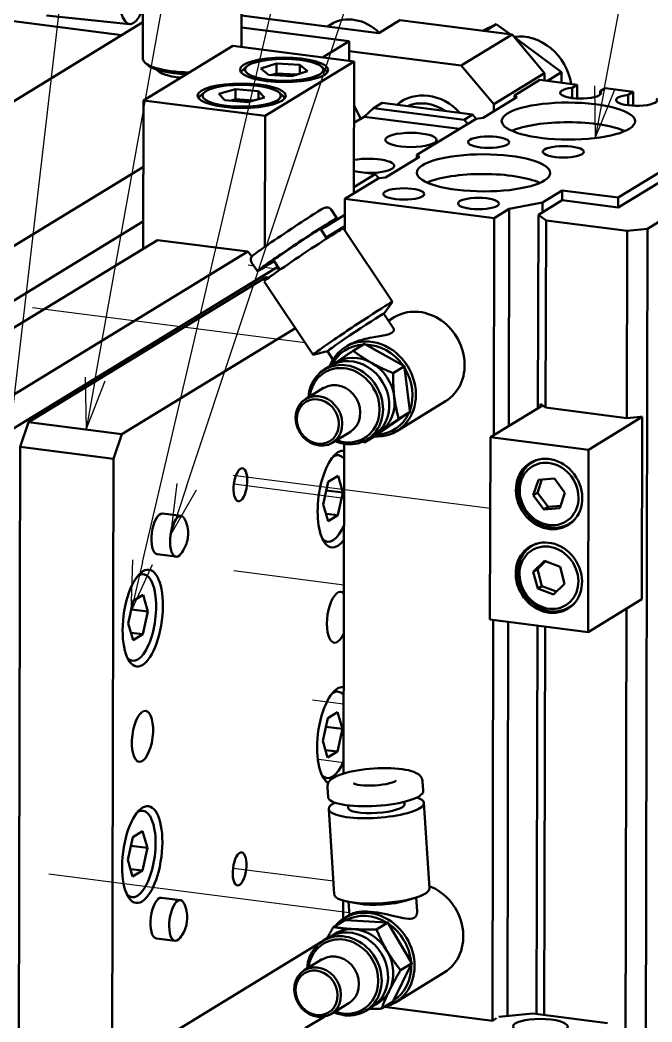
# Model space of a CAD drawing. Header units: millimetres. Extents: x 0 to 2100, y 0 to 1485.
# Drawn here: x 358.5 to 512.5, y 675.3 to 919.6 of the extents above; entities that cross this region are included whole.
import ezdxf

# ---------------------------------------------------------------- set-up
doc = ezdxf.new("R2010")
doc.units = ezdxf.units.MM
doc.header["$LTSCALE"] = 5
for name, color, linetype, lineweight in [('Symbol (ISO)', 7, 'Continuous', 25), ('Tweak Trail (ISO)', 7, 'Continuous', 25), ('Visible (ISO)', 7, 'Continuous', 50)]:
    doc.layers.add(name, color=color, linetype=linetype, lineweight=lineweight)

# ---------------------------------------------------------------- blocks, each defined once
blk = doc.blocks.new('バルーン6')
at = {"layer": 'Symbol (ISO)'}
for p, q in [((75.362, 166.414), (85.113, 220.602)), ((74.87, 166.502), (74.919, 163.953)), ((75.362, 166.414), (74.919, 163.953)), ((74.919, 163.953), (75.854, 166.325))]:
    blk.add_line(p, q, dxfattribs=at)
blk = doc.blocks.new('バルーン7')
at = {"layer": 'Symbol (ISO)'}
for p, q in [((79.82, 161.167), (99.598, 220.74)), ((79.346, 161.325), (79.032, 158.794)), ((79.82, 161.167), (79.032, 158.794)), ((79.032, 158.794), (80.295, 161.01))]:
    blk.add_line(p, q, dxfattribs=at)
blk = doc.blocks.new('バルーン8')
at = {"layer": 'Symbol (ISO)'}
for p, q in [((77.665, 157.479), (92.427, 220.652)), ((77.178, 157.593), (77.096, 155.045)), ((77.665, 157.479), (77.096, 155.045)), ((77.096, 155.045), (78.151, 157.366))]:
    blk.add_line(p, q, dxfattribs=at)
blk = doc.blocks.new('バルーン9')
at = {"layer": 'Symbol (ISO)'}
for p, q in [((100.194, 180.619), (107.595, 220.607)), ((99.703, 180.71), (99.739, 178.16)), ((100.194, 180.619), (99.739, 178.16)), ((99.739, 178.16), (100.686, 180.528))]:
    blk.add_line(p, q, dxfattribs=at)
blk = doc.blocks.new('バルーン31')
at = {"layer": 'Symbol (ISO)'}
blk.add_line((70.267, 155.697), (77.844, 220.579), dxfattribs=at)

msp = doc.modelspace()

# ---------------------------------------------------------------- linework, layer by layer
at = {"layer": 'Tweak Trail (ISO)'}
for p, q in [((414.09, 859.87), (415.45, 859.69)), ((418.06, 859.36), (421.7, 858.89)), ((361.51, 849.49), (427.95, 840.96)), ((410.44, 808.6), (473.08, 800.56)), ((410.61, 806.5), (437.47, 803.05)), ((410.61, 785.35), (437.43, 781.9)), ((429.8, 753.82), (437.36, 752.85)), ((431.31, 739.38), (437.33, 738.6)), ((365.52, 711.4), (438.74, 702)), ((410.4, 712.84), (434.86, 709.7))]:
    msp.add_line(p, q, dxfattribs=at)
at = {"layer": 'Visible (ISO)'}
for p, q in [((412.49, 937.73), (412.43, 912.99)), ((388.45, 921.87), (388.42, 910.17)), ((303.99, 867.48), (388.44, 919.05)), ((355.68, 919.48), (383.34, 915.93)), ((364.93, 920.69), (385.19, 918.62)), ((445.91, 916.41), (412.45, 920.71)), ((434.23, 918.51), (433.42, 918.02)), ((451.07, 919.57), (445.91, 916.41)), ((451.07, 919.57), (478.39, 916.06)), ((471.18, 916.99), (474.55, 918.61)), ((474.55, 918.61), (471.78, 916.91)), ((474.55, 918.61), (477.92, 916.12)), ((438.68, 914.4), (412.44, 917.77)), ((465.99, 908.49), (478.39, 916.06)), ((478.39, 916.06), (486.34, 906.63)), ((432.21, 910.45), (438.68, 914.4)), ((438.67, 909.62), (438.68, 914.4)), ((479.04, 915.3), (490.47, 906.86)), ((410.32, 913.26), (388.62, 900.01)), ((410.32, 913.26), (439.92, 909.46)), ((438.67, 912), (465.99, 908.49)), ((389.53, 908.65), (388.93, 909.2)), ((421, 908.98), (417.19, 907.78)), ((439.92, 909.46), (418.22, 896.21)), ((420.99, 906.57), (421, 908.98)), ((426.66, 908.65), (421, 908.98)), ((439.92, 909.46), (439.84, 877.32)), ((413.7, 908.24), (412.68, 907.31)), ((417.19, 907.78), (419.04, 906.25)), ((419.04, 906.25), (424.7, 905.93)), ((420.99, 906.57), (419.83, 906.21)), ((425.87, 906.29), (420.99, 906.57)), ((424.7, 905.93), (428.51, 907.12)), ((426.65, 906.54), (426.66, 908.65)), ((428.51, 907.12), (426.66, 908.65)), ((432.01, 908.2), (433.02, 907.26)), ((473.94, 899.06), (465.99, 908.49)), ((486.34, 906.63), (473.94, 899.06)), ((486.34, 906.63), (486.34, 904.85)), ((490.47, 906.86), (487.04, 904.76)), ((490.47, 906.86), (490.46, 904.32)), ((478.97, 901.22), (485.17, 905)), ((485.17, 905), (494.28, 903.83)), ((493.06, 903.09), (494.28, 903.83)), ((494.28, 903.83), (494.27, 900.45)), ((403.37, 901.93), (402.35, 901)), ((411.03, 902.7), (406.94, 901.57)), ((406.94, 901.57), (408.43, 900.02)), ((416.61, 902.27), (411.03, 902.7)), ((411.03, 900.29), (411.03, 902.7)), ((416.6, 900.3), (416.61, 902.27)), ((418.09, 900.71), (416.61, 902.27)), ((421.67, 901.89), (422.69, 900.95)), ((493.06, 903.09), (493.06, 900.56)), ((501.11, 902.96), (499.89, 902.22)), ((499.89, 902.22), (499.89, 901.4)), ((501.11, 902.96), (507.94, 902.08)), ((506.72, 901.34), (506.71, 898.8)), ((506.72, 901.34), (507.94, 902.08)), ((507.94, 902.08), (507.93, 898.7)), ((388.54, 863.99), (388.62, 900.01)), ((388.62, 900.01), (418.22, 896.21)), ((408.43, 900.02), (414, 899.59)), ((411.03, 900.29), (409.67, 899.92)), ((415.36, 899.96), (411.03, 900.29)), ((414, 899.59), (418.09, 900.71)), ((446.72, 899.39), (444.66, 898.13)), ((468.8, 896.56), (446.72, 899.39)), ((479.59, 900.76), (471.33, 895.71)), ((473.94, 899.06), (473.94, 897.3)), ((478.97, 901.22), (479.59, 900.76)), ((478.97, 901.22), (478.97, 900.38)), ((441.51, 895.49), (439.89, 898.67)), ((442.37, 896.02), (444.66, 898.13)), ((444.66, 898.13), (466.74, 895.29)), ((466.74, 895.29), (468.8, 896.56)), ((468.8, 896.56), (469.67, 895.54)), ((418.22, 896.21), (418.14, 864.31)), ((439.88, 894.5), (442.37, 896.02)), ((442.37, 896.02), (465.58, 893.04)), ((455.21, 886.71), (469.67, 895.54)), ((466.74, 895.29), (467.6, 894.27)), ((471.33, 895.71), (469.67, 895.54)), ((529.89, 891.93), (504.26, 876.29)), ((504.26, 873.89), (529.88, 889.53)), ((455.21, 886.71), (455.83, 886.24)), ((455.21, 886.71), (455.21, 885.86)), ((455.83, 886.24), (447.56, 881.2)), ((336.16, 851.8), (388.59, 883.81)), ((445.04, 882.05), (439.85, 882.71)), ((439.85, 878.87), (445.04, 882.05)), ((445.9, 881.02), (445.04, 882.05)), ((437.64, 875.98), (445.91, 881.03)), ((447.56, 881.2), (445.91, 881.03)), ((490.6, 878.04), (485.85, 875.14)), ((504.26, 876.29), (490.6, 878.04)), ((490.6, 875.64), (490.6, 878.04)), ((437.62, 868.35), (437.64, 875.98)), ((474.07, 871.31), (437.64, 875.98)), ((485.85, 875.14), (477.72, 873.54)), ((484.81, 872.1), (490.6, 875.64)), ((485.85, 872.74), (485.85, 875.14)), ((490.6, 875.64), (504.26, 873.89)), ((504.26, 873.89), (504.26, 876.29)), ((437.63, 872.1), (432.76, 869.12)), ((434.28, 873.37), (435.67, 871.29)), ((477.72, 873.54), (474.07, 871.31)), ((477.6, 820.62), (477.72, 873.54)), ((484.7, 824.96), (484.81, 872.1)), ((484.81, 872.1), (486.68, 870.72)), ((338.64, 840.04), (388.56, 870.52)), ((473.94, 818.39), (474.07, 871.31)), ((486.68, 870.72), (486.57, 825.09)), ((506.48, 868.18), (486.68, 870.72)), ((515.27, 871.02), (511.45, 868.69)), ((431.72, 868.65), (433.26, 866.33)), ((437.63, 869.36), (433.09, 866.59)), ((437.33, 868.79), (449.28, 850.9)), ((506.38, 822.55), (506.48, 868.18)), ((506.48, 868.18), (511.45, 868.69)), ((511.45, 868.69), (510.93, 642.96)), ((391.96, 865.95), (338.63, 833.38)), ((391.96, 865.95), (414.04, 863.12)), ((317.95, 804.44), (414.04, 863.12)), ((388.71, 863.97), (388.54, 863.99)), ((414.04, 863.12), (415.02, 861.96)), ((414.94, 860.46), (416.33, 858.38)), ((420.28, 861.02), (421.83, 858.7)), ((421.35, 859.42), (322.49, 799.05)), ((418.44, 856.9), (360.58, 821.56)), ((417.99, 855.88), (429.94, 837.99)), ((418.44, 856.9), (419.15, 856.81)), ((447.15, 848), (449.27, 850.87)), ((447.15, 848), (449.46, 844.54)), ((448.3, 846.28), (449.67, 847.12)), ((383.34, 818.64), (425.62, 844.46)), ((439.67, 838.97), (442.48, 840.68)), ((451.83, 835.34), (442.7, 840.47)), ((433.43, 838.84), (429.97, 837.99)), ((433.43, 838.84), (434.75, 836.85)), ((437.79, 839.86), (438.26, 840.15)), ((434.8, 835.65), (435.14, 835.89)), ((432.63, 834.37), (434.18, 835.32)), ((449.39, 833.51), (452.19, 835.22)), ((453.46, 824.35), (452.17, 834.84)), ((428.08, 827.19), (432.47, 829.88)), ((450.3, 819.38), (462.18, 826.64)), ((485.83, 825.65), (473.12, 817.89)), ((485.33, 825.34), (485.33, 826.02)), ((486.57, 825.09), (485.33, 826.02)), ((445.42, 818.47), (453.25, 823.83)), ((450.78, 822.34), (453.58, 824.05)), ((453.25, 823.83), (453.58, 824.05)), ((506.38, 822.55), (486.57, 825.09)), ((360.58, 821.56), (358.5, 815.5)), ((383.34, 818.64), (360.58, 821.56)), ((497.02, 814.82), (510.14, 822.83)), ((509.69, 822.89), (506.38, 822.55)), ((510.14, 822.83), (509.69, 822.89)), ((510.14, 822.83), (510.04, 778.41)), ((381.27, 812.58), (383.34, 818.64)), ((434.59, 816.53), (438.99, 819.21)), ((442.44, 816.62), (445.24, 818.33)), ((445.24, 818.33), (445.42, 818.47)), ((437.32, 735.89), (437.5, 816.28)), ((443.06, 817.3), (444.61, 818.25)), ((473.12, 817.89), (473.02, 773.46)), ((473.12, 817.89), (497.02, 814.82)), ((358.5, 815.5), (358.17, 671.42)), ((358.5, 815.5), (381.27, 812.58)), ((436.14, 813.48), (435.2, 813.6)), ((497.02, 814.82), (496.92, 770.39)), ((380.94, 668.5), (381.27, 812.58)), ((483.23, 811.73), (483.98, 812.18)), ((432.4, 801.48), (433.61, 807.01)), ((433.61, 807.01), (436, 808.47)), ((436, 808.47), (437.18, 804.4)), ((484.84, 807.5), (483.56, 803.73)), ((485.68, 807.57), (484.6, 804.36)), ((488.71, 807.81), (484.84, 807.5)), ((491.3, 804.35), (488.71, 807.81)), ((437.18, 804.4), (433.15, 804.91)), ((437.18, 804.4), (435.97, 798.87)), ((484.6, 804.36), (483.56, 803.73)), ((483.56, 803.73), (486.15, 800.27)), ((484.6, 804.36), (487.19, 800.9)), ((490.02, 800.58), (491.3, 804.35)), ((433.59, 797.41), (432.4, 801.48)), ((397.76, 798.68), (393.21, 799.26)), ((435.97, 798.87), (433.06, 799.24)), ((435.97, 798.87), (433.59, 797.41)), ((487.19, 800.9), (486.15, 800.27)), ((486.15, 800.27), (490.02, 800.58)), ((487.19, 800.9), (490.21, 801.14)), ((492.35, 796.79), (493.1, 797.25)), ((433.44, 792.4), (432.49, 792.52)), ((483.19, 791.32), (483.93, 791.77)), ((396.49, 788.76), (391.94, 789.34)), ((486.27, 787.76), (483.55, 785.09)), ((486.55, 787.65), (484.59, 785.72)), ((490.1, 786.3), (486.27, 787.76)), ((388.61, 784.45), (387.67, 784.58)), ((484.59, 785.72), (483.55, 785.09)), ((483.55, 785.09), (484.67, 780.96)), ((484.59, 785.72), (485.7, 781.59)), ((491.22, 782.17), (490.1, 786.3)), ((488.5, 779.5), (491.22, 782.17)), ((386.08, 777.99), (388.47, 779.45)), ((388.47, 779.45), (389.65, 775.37)), ((485.7, 781.59), (484.67, 780.96)), ((484.67, 780.96), (488.5, 779.5)), ((485.7, 781.59), (489.25, 780.24)), ((384.88, 772.46), (386.08, 777.99)), ((492.31, 776.38), (493.05, 776.84)), ((496.92, 770.39), (510.04, 778.41)), ((389.65, 775.37), (385.62, 775.89)), ((389.65, 775.37), (388.44, 769.84)), ((505.96, 642.45), (506.27, 776.11)), ((386.06, 768.39), (384.88, 772.46)), ((473.02, 773.46), (496.92, 770.39)), ((473.62, 675.59), (473.84, 773.36)), ((477.27, 676.76), (477.49, 772.89)), ((484.36, 677.27), (484.58, 771.98)), ((388.44, 769.84), (385.53, 770.22)), ((388.44, 769.84), (386.06, 768.39)), ((486.45, 771.74), (486.23, 677.03)), ((385.91, 763.38), (384.96, 763.5)), ((436.01, 755.85), (435.06, 755.97)), ((433.48, 749.38), (435.86, 750.84)), ((435.86, 750.84), (437.04, 746.76)), ((432.27, 743.85), (433.48, 749.38)), ((437.04, 746.76), (433.02, 747.28)), ((437.04, 746.76), (435.84, 741.23)), ((433.45, 739.78), (432.27, 743.85)), ((435.84, 741.23), (432.92, 741.61)), ((435.84, 741.23), (433.45, 739.78)), ((433.31, 734.77), (432.36, 734.89)), ((456.59, 734.04), (456.75, 731.63)), ((433.39, 732.55), (433.55, 730.14)), ((438.44, 728.11), (438.47, 727.54)), ((452.16, 728.99), (452.19, 728.42)), ((456.93, 728.73), (458.27, 707.93)), ((388.48, 726.82), (387.54, 726.94)), ((433.73, 727.24), (435.07, 706.44)), ((385.95, 720.36), (388.33, 721.81)), ((388.33, 721.81), (389.52, 717.74)), ((384.74, 714.83), (385.95, 720.36)), ((389.52, 717.74), (385.49, 718.26)), ((389.52, 717.74), (388.31, 712.21)), ((385.93, 710.75), (384.74, 714.83)), ((388.31, 712.21), (385.39, 712.58)), ((388.31, 712.21), (385.93, 710.75)), ((385.78, 705.75), (384.83, 705.87)), ((397.55, 705.03), (393, 705.61)), ((437.24, 700.44), (437.25, 704.92)), ((438.57, 704.62), (438.78, 701.38)), ((441.02, 704.17), (438.6, 704.61)), ((452.66, 704.92), (455, 705.66)), ((455.03, 705.67), (455.25, 702.33)), ((437.47, 700.58), (439.09, 701.57)), ((434.87, 698.46), (437.67, 700.17)), ((447.77, 699.58), (437.92, 700.11)), ((445.36, 697.9), (448.16, 699.61)), ((453.78, 689.92), (448.27, 699.26)), ((431.93, 694.84), (382.99, 664.96)), ((396.28, 695.11), (391.72, 695.69)), ((432.31, 695.09), (433.86, 696.04)), ((427.76, 687.92), (432.15, 690.6)), ((449.47, 680.53), (453.82, 689.34)), ((451.23, 687.95), (454.03, 689.66)), ((449.98, 680.1), (461.86, 687.36)), ((434.27, 677.25), (438.66, 679.93)), ((446.6, 678.57), (449.4, 680.28)), ((442.74, 678.02), (444.29, 678.97)), ((473.62, 675.59), (447.27, 678.98)), ((483.44, 677.39), (475.17, 676.54)), ((483.44, 677.39), (501.65, 675.05)), ((428, 673.81), (432.58, 676.61)), ((474.65, 676.23), (473.62, 675.59))]:
    msp.add_line(p, q, dxfattribs=at)
at = {"layer": 'Visible (ISO)', "flags": 128}
for points in [[(434.28, 873.37), (434.06, 873.62), (433.81, 873.78), (433.6, 873.87), (433.42, 873.91), (433.17, 873.92), (433.02, 873.91), (432.84, 873.87), (432.74, 873.83), (432.47, 873.71), (432.21, 873.57), (431.89, 873.38), (431.51, 873.15), (431.05, 872.87), (430.53, 872.54), (429.95, 872.18), (429.31, 871.77), (428.62, 871.32), (427.88, 870.84), (427.11, 870.34), (426.3, 869.81), (425.48, 869.27), (424.64, 868.71), (423.79, 868.14), (422.94, 867.58), (422.1, 867.01), (421.28, 866.46), (420.48, 865.92), (419.72, 865.4), (419, 864.9), (418.32, 864.43), (417.7, 864), (417.14, 863.6), (416.63, 863.25), (416.2, 862.93), (415.84, 862.67), (415.55, 862.45), (415.32, 862.26), (415.1, 862.06), (415.03, 861.98), (414.92, 861.83), (414.85, 861.69), (414.77, 861.46), (414.73, 861.28), (414.73, 861.05), (414.79, 860.76), (414.94, 860.46)], [(449.04, 843.32), (448.79, 843.18), (448.51, 843.07), (448.19, 842.96), (447.83, 842.86), (447.45, 842.77), (447.03, 842.68), (446.6, 842.6), (446.14, 842.52), (445.67, 842.44), (445.19, 842.36), (444.69, 842.27), (444.19, 842.18), (443.68, 842.08), (443.16, 841.97), (442.64, 841.85), (442.13, 841.72), (441.61, 841.57), (441.1, 841.42), (440.6, 841.24), (440.1, 841.06), (439.61, 840.85), (439.14, 840.63), (438.69, 840.4), (438.26, 840.15)], [(449.46, 844.54), (449.49, 844.49), (449.52, 844.44), (449.54, 844.39), (449.56, 844.34), (449.58, 844.29), (449.59, 844.24), (449.6, 844.19), (449.6, 844.13), (449.6, 844.08), (449.6, 844.03), (449.59, 843.97), (449.57, 843.92), (449.56, 843.87), (449.53, 843.81), (449.51, 843.76), (449.47, 843.71), (449.44, 843.66), (449.39, 843.61), (449.35, 843.55), (449.3, 843.51), (449.24, 843.46), (449.18, 843.41), (449.11, 843.36), (449.04, 843.32)], [(442.7, 840.47), (442.69, 840.48), (442.68, 840.49), (442.67, 840.5), (442.66, 840.5), (442.65, 840.51), (442.64, 840.52), (442.64, 840.53), (442.63, 840.54), (442.62, 840.55), (442.61, 840.56), (442.6, 840.57), (442.59, 840.57), (442.58, 840.58), (442.57, 840.59), (442.56, 840.6), (442.55, 840.61), (442.54, 840.62), (442.53, 840.63), (442.52, 840.64), (442.51, 840.64), (442.5, 840.65), (442.49, 840.66), (442.49, 840.67), (442.48, 840.68)], [(435.14, 835.89), (435.31, 836.01), (435.49, 836.13), (435.67, 836.25), (435.85, 836.37), (436.03, 836.5), (436.22, 836.62), (436.4, 836.75), (436.59, 836.87), (436.77, 837), (436.96, 837.13), (437.15, 837.26), (437.34, 837.39), (437.53, 837.51), (437.72, 837.65), (437.91, 837.78), (438.1, 837.91), (438.3, 838.04), (438.49, 838.17), (438.69, 838.3), (438.89, 838.44), (439.08, 838.57), (439.28, 838.7), (439.48, 838.83), (439.67, 838.97)], [(439.67, 838.97), (439.85, 838.84), (440.02, 838.71), (440.19, 838.58), (440.37, 838.46), (440.54, 838.33), (440.72, 838.2), (440.9, 838.08), (441.08, 837.95), (441.26, 837.83), (441.44, 837.7), (441.62, 837.58), (441.81, 837.45), (442, 837.33), (442.19, 837.21), (442.38, 837.09), (442.57, 836.96), (442.76, 836.84), (442.96, 836.72), (443.15, 836.6), (443.35, 836.48), (443.55, 836.37), (443.75, 836.25), (443.96, 836.13), (444.16, 836.01)], [(444.16, 836.01), (444.37, 835.9), (444.58, 835.78), (444.79, 835.67), (445, 835.56), (445.21, 835.45), (445.42, 835.34), (445.64, 835.23), (445.85, 835.12), (446.07, 835.01), (446.29, 834.9), (446.5, 834.8), (446.72, 834.69), (446.94, 834.59), (447.16, 834.49), (447.38, 834.39), (447.6, 834.29), (447.82, 834.19), (448.05, 834.09), (448.27, 833.99), (448.49, 833.89), (448.72, 833.8), (448.94, 833.7), (449.17, 833.6), (449.39, 833.51)], [(449.39, 833.51), (449.39, 833.26), (449.39, 833.02), (449.4, 832.77), (449.4, 832.53), (449.4, 832.28), (449.41, 832.04), (449.42, 831.8), (449.42, 831.55), (449.43, 831.31), (449.44, 831.07), (449.45, 830.82), (449.47, 830.58), (449.48, 830.34), (449.49, 830.1), (449.51, 829.86), (449.53, 829.61), (449.55, 829.37), (449.57, 829.13), (449.59, 828.89), (449.61, 828.65), (449.63, 828.41), (449.66, 828.17), (449.69, 827.94), (449.71, 827.7)], [(452.19, 835.22), (452.18, 835.23), (452.16, 835.23), (452.15, 835.24), (452.13, 835.24), (452.12, 835.25), (452.1, 835.25), (452.09, 835.26), (452.07, 835.26), (452.06, 835.27), (452.04, 835.27), (452.03, 835.28), (452.01, 835.28), (452, 835.29), (451.98, 835.29), (451.96, 835.3), (451.95, 835.3), (451.93, 835.31), (451.92, 835.31), (451.9, 835.32), (451.89, 835.32), (451.87, 835.33), (451.86, 835.33), (451.84, 835.34), (451.83, 835.34)], [(452.17, 834.84), (452.17, 834.85), (452.17, 834.87), (452.17, 834.88), (452.17, 834.9), (452.17, 834.92), (452.17, 834.93), (452.17, 834.95), (452.17, 834.96), (452.18, 834.98), (452.18, 835), (452.18, 835.01), (452.18, 835.03), (452.18, 835.04), (452.18, 835.06), (452.18, 835.08), (452.18, 835.09), (452.19, 835.11), (452.19, 835.12), (452.19, 835.14), (452.19, 835.16), (452.19, 835.17), (452.19, 835.19), (452.19, 835.2), (452.19, 835.22)], [(449.71, 827.7), (449.74, 827.46), (449.78, 827.23), (449.81, 826.99), (449.84, 826.76), (449.88, 826.53), (449.92, 826.29), (449.95, 826.06), (449.99, 825.84), (450.03, 825.61), (450.08, 825.38), (450.12, 825.16), (450.16, 824.93), (450.21, 824.71), (450.26, 824.49), (450.3, 824.27), (450.35, 824.05), (450.4, 823.83), (450.45, 823.62), (450.5, 823.4), (450.56, 823.19), (450.61, 822.97), (450.66, 822.76), (450.72, 822.55), (450.78, 822.34)], [(453.58, 824.05), (453.57, 824.06), (453.57, 824.07), (453.56, 824.09), (453.56, 824.1), (453.55, 824.11), (453.55, 824.12), (453.54, 824.13), (453.54, 824.15), (453.53, 824.16), (453.53, 824.17), (453.52, 824.18), (453.52, 824.2), (453.52, 824.21), (453.51, 824.22), (453.51, 824.23), (453.5, 824.25), (453.5, 824.26), (453.49, 824.27), (453.49, 824.28), (453.48, 824.3), (453.48, 824.31), (453.47, 824.32), (453.47, 824.33), (453.46, 824.35)], [(450.78, 822.34), (450.58, 822.2), (450.38, 822.07), (450.18, 821.94), (449.99, 821.8), (449.79, 821.67), (449.59, 821.54), (449.4, 821.41), (449.21, 821.28), (449.01, 821.15), (448.82, 821.01), (448.63, 820.88), (448.44, 820.75), (448.25, 820.63), (448.06, 820.5), (447.87, 820.37), (447.69, 820.24), (447.5, 820.12), (447.32, 819.99), (447.13, 819.87), (446.95, 819.74), (446.77, 819.62), (446.59, 819.5), (446.41, 819.38), (446.24, 819.26)], [(446.24, 819.26), (446.06, 819.13), (445.89, 819.01), (445.71, 818.9), (445.54, 818.78), (445.37, 818.66), (445.2, 818.54), (445.04, 818.43), (444.87, 818.31), (444.71, 818.2), (444.54, 818.09), (444.38, 817.98), (444.22, 817.87), (444.07, 817.76), (443.91, 817.65), (443.76, 817.54), (443.61, 817.44), (443.45, 817.33), (443.31, 817.23), (443.16, 817.13), (443.01, 817.02), (442.87, 816.92), (442.72, 816.82), (442.58, 816.72), (442.44, 816.62)], [(442.44, 816.62), (442.42, 816.63), (442.41, 816.64), (442.39, 816.64), (442.38, 816.65), (442.36, 816.66), (442.34, 816.66), (442.33, 816.67), (442.31, 816.68), (442.29, 816.68), (442.28, 816.69), (442.26, 816.7), (442.25, 816.7), (442.23, 816.71), (442.21, 816.72), (442.2, 816.72), (442.18, 816.73), (442.17, 816.74), (442.15, 816.74), (442.13, 816.75), (442.12, 816.76), (442.1, 816.76), (442.09, 816.77), (442.07, 816.78), (442.05, 816.79)], [(398.76, 797.67), (398.94, 797.21), (399.08, 796.8), (399.27, 796.08), (399.37, 795.49), (399.43, 794.98), (399.45, 794.54), (399.45, 794.15), (399.39, 793.43), (399.27, 792.72), (399.17, 792.34), (399.03, 791.92), (398.85, 791.44), (398.6, 790.89), (398.24, 790.25), (398, 789.88), (397.71, 789.48)], [(433.39, 732.55), (433.4, 732.92), (433.48, 733.27), (433.61, 733.59), (433.78, 733.86), (434.18, 734.32), (434.65, 734.7), (435.18, 735.03), (435.78, 735.32), (436.44, 735.59), (437.17, 735.84), (437.97, 736.08), (438.82, 736.29), (439.72, 736.49), (440.67, 736.66), (441.65, 736.81), (442.67, 736.94), (443.7, 737.05), (444.74, 737.13), (445.79, 737.18), (446.83, 737.21), (447.85, 737.21), (448.85, 737.19), (449.81, 737.14), (450.73, 737.06), (451.6, 736.95), (452.42, 736.82), (453.17, 736.67), (453.87, 736.48), (454.5, 736.27), (455.07, 736.01), (455.58, 735.7), (456.04, 735.29), (456.24, 735.04), (456.41, 734.74), (456.53, 734.41), (456.59, 734.04)], [(439.78, 733.48), (439.81, 733.46), (439.91, 733.41), (440.06, 733.35), (440.27, 733.28), (440.8, 733.16), (441.48, 733.05), (442.27, 732.98), (443.14, 732.94), (444.06, 732.95), (445.01, 732.99), (445.96, 733.07), (446.88, 733.18), (447.73, 733.33), (448.51, 733.5), (449.16, 733.69), (449.68, 733.89), (449.87, 733.98), (450.02, 734.06), (450.1, 734.12), (450.13, 734.14)], [(398.55, 704.02), (398.73, 703.56), (398.87, 703.15), (399.05, 702.43), (399.16, 701.84), (399.21, 701.33), (399.23, 700.89), (399.23, 700.49), (399.18, 699.78), (399.05, 699.07), (398.95, 698.69), (398.82, 698.26), (398.64, 697.79), (398.39, 697.24), (398.02, 696.59), (397.78, 696.23), (397.5, 695.83)], [(454.55, 700.73), (454.15, 700.55), (453.68, 700.47), (453.14, 700.46), (452.54, 700.51), (451.89, 700.62), (451.2, 700.76), (450.47, 700.93), (449.72, 701.12), (448.93, 701.31), (448.11, 701.5), (447.29, 701.68), (446.45, 701.85), (445.6, 701.99), (444.76, 702.11), (443.94, 702.19), (443.15, 702.24), (442.41, 702.25), (441.72, 702.22), (441.1, 702.16), (440.55, 702.07), (440.07, 701.96), (439.67, 701.84), (439.34, 701.7), (439.09, 701.57)], [(455.25, 702.33), (455.25, 702.24), (455.25, 702.16), (455.25, 702.08), (455.25, 702), (455.24, 701.92), (455.23, 701.84), (455.22, 701.76), (455.2, 701.68), (455.19, 701.61), (455.17, 701.53), (455.14, 701.46), (455.11, 701.39), (455.08, 701.32), (455.05, 701.26), (455.01, 701.19), (454.98, 701.13), (454.93, 701.07), (454.89, 701.01), (454.84, 700.96), (454.79, 700.91), (454.73, 700.86), (454.68, 700.81), (454.62, 700.77), (454.55, 700.73)], [(437.92, 700.11), (437.91, 700.12), (437.9, 700.12), (437.89, 700.12), (437.88, 700.12), (437.87, 700.13), (437.86, 700.13), (437.85, 700.13), (437.84, 700.13), (437.83, 700.14), (437.82, 700.14), (437.81, 700.14), (437.8, 700.14), (437.78, 700.15), (437.77, 700.15), (437.76, 700.15), (437.75, 700.15), (437.74, 700.16), (437.73, 700.16), (437.72, 700.16), (437.71, 700.16), (437.7, 700.17), (437.69, 700.17), (437.68, 700.17), (437.67, 700.17)], [(448.16, 699.61), (448.15, 699.61), (448.13, 699.61), (448.11, 699.61), (448.1, 699.61), (448.08, 699.6), (448.06, 699.6), (448.05, 699.6), (448.03, 699.6), (448.02, 699.6), (448, 699.6), (447.98, 699.6), (447.97, 699.6), (447.95, 699.6), (447.93, 699.59), (447.92, 699.59), (447.9, 699.59), (447.88, 699.59), (447.87, 699.59), (447.85, 699.59), (447.84, 699.59), (447.82, 699.59), (447.8, 699.59), (447.79, 699.59), (447.77, 699.58)], [(448.27, 699.26), (448.26, 699.28), (448.26, 699.29), (448.26, 699.31), (448.25, 699.32), (448.25, 699.34), (448.24, 699.35), (448.24, 699.36), (448.23, 699.38), (448.23, 699.39), (448.22, 699.41), (448.22, 699.42), (448.22, 699.44), (448.21, 699.45), (448.21, 699.47), (448.2, 699.48), (448.2, 699.49), (448.19, 699.51), (448.19, 699.52), (448.18, 699.54), (448.18, 699.55), (448.17, 699.57), (448.17, 699.58), (448.17, 699.6), (448.16, 699.61)], [(433.3, 695.69), (433.36, 695.81), (433.43, 695.92), (433.49, 696.04), (433.55, 696.15), (433.62, 696.27), (433.68, 696.38), (433.74, 696.5), (433.81, 696.61), (433.87, 696.73), (433.94, 696.84), (434, 696.96), (434.07, 697.07), (434.13, 697.19), (434.2, 697.3), (434.26, 697.42), (434.33, 697.53), (434.4, 697.65), (434.46, 697.77), (434.53, 697.88), (434.6, 698), (434.67, 698.11), (434.73, 698.23), (434.8, 698.35), (434.87, 698.46)], [(434.87, 698.46), (435.05, 698.43), (435.24, 698.41), (435.43, 698.38), (435.62, 698.35), (435.81, 698.33), (436, 698.3), (436.19, 698.28), (436.39, 698.25), (436.58, 698.23), (436.78, 698.2), (436.98, 698.18), (437.18, 698.16), (437.39, 698.14), (437.59, 698.12), (437.8, 698.1), (438.01, 698.08), (438.22, 698.06), (438.44, 698.04), (438.65, 698.03), (438.87, 698.01), (439.09, 698), (439.3, 697.98), (439.52, 697.97), (439.75, 697.96)], [(439.75, 697.96), (439.97, 697.94), (440.19, 697.93), (440.42, 697.92), (440.64, 697.92), (440.87, 697.91), (441.1, 697.9), (441.33, 697.89), (441.56, 697.89), (441.79, 697.88), (442.02, 697.88), (442.25, 697.88), (442.49, 697.87), (442.72, 697.87), (442.96, 697.87), (443.2, 697.87), (443.44, 697.87), (443.67, 697.87), (443.91, 697.88), (444.15, 697.88), (444.4, 697.88), (444.64, 697.88), (444.88, 697.89), (445.12, 697.89), (445.36, 697.9)], [(445.36, 697.9), (445.45, 697.68), (445.55, 697.46), (445.64, 697.24), (445.74, 697.02), (445.83, 696.8), (445.93, 696.58), (446.03, 696.36), (446.13, 696.14), (446.23, 695.93), (446.33, 695.71), (446.44, 695.49), (446.54, 695.27), (446.65, 695.06), (446.76, 694.84), (446.87, 694.63), (446.98, 694.41), (447.09, 694.19), (447.21, 693.98), (447.32, 693.77), (447.44, 693.55), (447.56, 693.34), (447.68, 693.13), (447.8, 692.91), (447.92, 692.7)], [(447.92, 692.7), (448.05, 692.49), (448.18, 692.28), (448.3, 692.07), (448.43, 691.87), (448.56, 691.66), (448.69, 691.45), (448.83, 691.25), (448.96, 691.05), (449.1, 690.84), (449.23, 690.64), (449.37, 690.45), (449.51, 690.25), (449.65, 690.05), (449.79, 689.86), (449.93, 689.66), (450.07, 689.47), (450.21, 689.27), (450.35, 689.08), (450.5, 688.89), (450.64, 688.7), (450.79, 688.51), (450.93, 688.33), (451.08, 688.14), (451.23, 687.95)], [(454.03, 689.66), (454.02, 689.68), (454.01, 689.69), (454, 689.7), (453.99, 689.71), (453.98, 689.72), (453.97, 689.73), (453.95, 689.74), (453.94, 689.75), (453.93, 689.76), (453.92, 689.77), (453.91, 689.78), (453.9, 689.79), (453.89, 689.81), (453.88, 689.82), (453.87, 689.83), (453.86, 689.84), (453.85, 689.85), (453.84, 689.86), (453.83, 689.87), (453.82, 689.88), (453.81, 689.89), (453.8, 689.9), (453.79, 689.91), (453.78, 689.92)], [(453.82, 689.34), (453.82, 689.35), (453.83, 689.36), (453.84, 689.38), (453.85, 689.39), (453.86, 689.4), (453.87, 689.42), (453.88, 689.43), (453.89, 689.45), (453.9, 689.46), (453.9, 689.47), (453.91, 689.49), (453.92, 689.5), (453.93, 689.51), (453.94, 689.53), (453.95, 689.54), (453.96, 689.56), (453.97, 689.57), (453.97, 689.58), (453.98, 689.6), (453.99, 689.61), (454, 689.62), (454.01, 689.64), (454.02, 689.65), (454.03, 689.66)], [(451.23, 687.95), (451.1, 687.75), (450.98, 687.54), (450.86, 687.33), (450.74, 687.12), (450.62, 686.91), (450.5, 686.71), (450.39, 686.5), (450.27, 686.29), (450.15, 686.08), (450.04, 685.88), (449.93, 685.67), (449.81, 685.47), (449.7, 685.26), (449.59, 685.06), (449.48, 684.85), (449.37, 684.65), (449.26, 684.45), (449.16, 684.24), (449.05, 684.04), (448.95, 683.84), (448.85, 683.64), (448.74, 683.44), (448.64, 683.24), (448.55, 683.04)], [(448.55, 683.04), (448.45, 682.84), (448.35, 682.64), (448.26, 682.44), (448.16, 682.25), (448.07, 682.05), (447.98, 681.86), (447.89, 681.67), (447.81, 681.48), (447.72, 681.29), (447.64, 681.1), (447.56, 680.91), (447.48, 680.73), (447.4, 680.54), (447.32, 680.36), (447.24, 680.17), (447.17, 679.99), (447.09, 679.81), (447.02, 679.63), (446.95, 679.45), (446.88, 679.27), (446.81, 679.1), (446.74, 678.92), (446.67, 678.75), (446.6, 678.57)], [(449.4, 680.28), (449.41, 680.29), (449.41, 680.3), (449.41, 680.31), (449.42, 680.32), (449.42, 680.33), (449.42, 680.34), (449.42, 680.35), (449.43, 680.36), (449.43, 680.37), (449.43, 680.38), (449.44, 680.39), (449.44, 680.4), (449.44, 680.41), (449.44, 680.42), (449.45, 680.43), (449.45, 680.44), (449.45, 680.45), (449.46, 680.46), (449.46, 680.47), (449.46, 680.48), (449.46, 680.49), (449.47, 680.5), (449.47, 680.51), (449.47, 680.53)], [(446.6, 678.57), (446.48, 678.57), (446.35, 678.57), (446.22, 678.56), (446.1, 678.56), (445.97, 678.56), (445.84, 678.56), (445.72, 678.55), (445.59, 678.55), (445.47, 678.55), (445.34, 678.55), (445.21, 678.55), (445.09, 678.55), (444.96, 678.55), (444.84, 678.55), (444.71, 678.54), (444.59, 678.54), (444.46, 678.54), (444.34, 678.54), (444.21, 678.54), (444.09, 678.54), (443.97, 678.54), (443.84, 678.55), (443.72, 678.55), (443.6, 678.55)]]:
    msp.add_lwpolyline(points, dxfattribs=at)
at = {"layer": 'Visible (ISO)'}
for centre, major_axis, ratio, start_param, end_param in [((386.37, 930.19), (-1.18, -11.57), 0.324034, 2.666798, 7.064941), ((439.77, 909.45), (-5.54, 9.07), 0.874926, 4.974046, 6.283185), ((481.57, 903.51), (-6.51, 10.67), 0.874926, 4.264343, 5.914785), ((400.42, 910.14), (-12, 0.03), 0.278119, 0, 1.51594), ((400.42, 909.54), (-11.37, 0.03), 0.278119, 0.293749, 1.453972), ((400.42, 907.86), (-8.75, 0.02), 0.278119, 0.154704, 1.255359), ((422.85, 906.43), (-10.62, 0.02), 0.278119, 5.989437, 6.144317), ((422.85, 906.43), (10.62, -0.02), 0.278119, 0.138868, 0.293749), ((457.98, 889.1), (-6.51, 10.67), 0.874926, 4.928385, 6.414438), ((495.11, 901.82), (5, -0.01), 0.278119, 1.993431, 6.580492), ((508.77, 900.07), (5, -0.01), 0.278119, 1.993431, 6.580492), ((412.52, 900.12), (-10.62, 0.02), 0.278119, 5.989437, 6.144317), ((412.52, 900.12), (10.62, -0.02), 0.278119, 0.138868, 0.293749), ((458.15, 889.21), (-6.51, 10.67), 0.874926, 0.009225, 0.146784), ((457.46, 888.79), (-5.65, 9.25), 0.874926, 5.190122, 6.152701), ((492.11, 890.15), (-16.25, 0.04), 0.278119, 3.701777, 5.723001), ((443.43, 884.05), (6.25, -0.01), 0.278119, 4.630252, 8.462919), ((471.45, 877.53), (-16.25, 0.04), 0.278119, 3.701777, 5.723001), ((426, 864.83), (9.67, 6.45), 0.022324, 5.34518, 10.362783), ((427.66, 862.34), (-9.67, -6.45), 0.022324, 3.141593, 6.283185), ((426, 864.83), (5.72, 3.82), 0.022324, 0, 3.141593), ((439.61, 844.44), (-9.67, -6.45), 0.022324, 3.080205, 6.344573), ((455.93, 836.88), (6.25, -10.24), 0.874926, 0, 3.141593), ((440.29, 843.42), (-6.86, -4.58), 0.022324, 3.141593, 6.283185), ((444.05, 829.62), (-6.25, 10.24), 0.874926, 2.595628, 6.868871), ((443.79, 829.46), (-5.93, 9.71), 0.874926, 5.835807, 6.781763), ((443.79, 829.46), (-5.93, 9.71), 0.874926, 4.785321, 5.778885), ((439.4, 826.78), (5.21, -8.53), 0.874926, 0, 3.141593), ((437.85, 825.84), (-5.21, 8.53), 0.874926, 2.245928, 7.17885), ((440.69, 827.57), (-5.21, 8.53), 0.874926, 0.046115, 0.08659), ((440.69, 827.57), (-5.21, 8.53), 0.874926, 5.282103, 6.3293), ((440.69, 827.57), (-5.21, 8.53), 0.874926, 4.234905, 5.282103), ((437.59, 825.68), (4.89, -8), 0.874926, 5.442117, 10.265847), ((443.79, 829.46), (-5.93, 9.71), 0.874926, 3.738123, 4.731687), ((435.73, 824.54), (-3.26, 5.33), 0.874926, 3.141593, 6.283185), ((440.69, 827.57), (5.21, -8.53), 0.874926, 0.046115, 1.093313), ((443.79, 829.46), (5.93, -9.71), 0.874926, 5.832518, 6.826082), ((440.69, 827.57), (5.21, -8.53), 0.874926, 6.196595, 6.3293), ((435.93, 802.79), (-1.51, -11.78), 0.396428, 3.128726, 6.911605), ((434.79, 802.94), (1.35, 10.54), 0.396428, 5.932492, 6.609951), ((487.79, 804.26), (4.56, -7.47), 0.874926, 2.907177, 6.517601), ((489.5, 805.3), (-4.63, 7.57), 0.874926, 0.15655, 0.168034), ((392.57, 794.3), (-0.64, -4.96), 0.396428, 3.141593, 6.283185), ((397.13, 793.72), (-0.64, -4.96), 0.396428, 2.541958, 6.88282), ((434.79, 802.94), (-1.35, -10.54), 0.396428, 5.95642, 7.24943), ((489.5, 805.3), (4.63, -7.57), 0.874926, 6.115151, 6.126636), ((487.75, 783.85), (4.56, -7.47), 0.874926, 2.907177, 6.517601), ((489.45, 784.89), (-4.63, 7.57), 0.874926, 0.15655, 0.168034), ((387.26, 773.92), (1.35, 10.54), 0.396428, 2.814827, 6.609951), ((435.86, 773.98), (-0.8, -6.2), 0.396428, 2.807321, 7.233009), ((489.45, 784.89), (4.63, -7.57), 0.874926, 6.115151, 6.126636), ((435.8, 745.16), (-1.51, -11.78), 0.396428, 3.128726, 6.136295), ((434.66, 745.31), (1.35, 10.54), 0.396428, 5.932492, 6.609951), ((434.66, 745.31), (-1.35, -10.54), 0.396428, 5.95642, 7.24943), ((445.15, 730.88), (11.6, 0.75), 0.249424, 3.141593, 6.283185), ((445.33, 727.98), (-11.6, -0.75), 0.249424, 5.758465, 9.949498), ((445.33, 727.98), (6.86, 0.44), 0.249424, 3.141593, 6.283185), ((387.13, 716.28), (1.35, 10.54), 0.396428, 2.814827, 6.609951), ((455.61, 697.6), (6.25, -10.24), 0.874926, 0, 2.289256), ((446.67, 707.18), (-11.6, -0.75), 0.249424, 0, 3.141593), ((392.36, 700.65), (-0.64, -4.96), 0.396428, 3.141593, 6.283185), ((396.91, 700.07), (-0.64, -4.96), 0.396428, 2.541958, 6.88282), ((446.75, 706), (8.23, 0.53), 0.249424, 3.927762, 5.497016), ((443.72, 690.34), (-6.25, 10.24), 0.874926, 2.86541, 6.559368), ((443.47, 690.18), (-5.93, 9.71), 0.874926, 5.24532, 6.238884), ((443.47, 690.18), (-5.93, 9.71), 0.874926, 4.198123, 5.191686), ((437.53, 686.56), (-5.21, 8.53), 0.874926, 2.245928, 7.17885), ((439.08, 687.5), (5.21, -8.53), 0.874926, 0, 3.141593), ((440.37, 688.29), (-5.21, 8.53), 0.874926, 5.742102, 6.369775), ((440.37, 688.29), (-5.21, 8.53), 0.874926, 4.694905, 5.742102), ((437.27, 686.4), (4.89, -8), 0.874926, 5.442117, 10.265847), ((435.41, 685.26), (-3.26, 5.33), 0.874926, 3.141593, 6.283185), ((440.37, 688.29), (-5.21, 8.53), 0.874926, 3.647707, 4.694905), ((443.47, 690.18), (5.93, -9.71), 0.874926, 0.009333, 1.002896), ((440.37, 688.29), (5.21, -8.53), 0.874926, 6.196595, 6.7893)]:
    msp.add_ellipse(centre, major_axis=major_axis, ratio=ratio, start_param=start_param, end_param=end_param, dxfattribs=at)
for centre, major_axis, ratio in [((422.85, 907.45), (10.75, -0.02), 0.278119), ((422.85, 907.45), (9.56, -0.02), 0.278119), ((412.52, 901.14), (10.75, -0.02), 0.278119), ((412.52, 901.14), (9.56, -0.02), 0.278119), ((492.12, 894.95), (16.25, -0.04), 0.278119), ((453.76, 890.36), (-6.25, 0.01), 0.278119), ((472.68, 889.81), (5, -0.01), 0.278119), ((471.46, 882.33), (16.25, -0.04), 0.278119), ((490.9, 887.47), (5, -0.01), 0.278119), ((452.02, 877.19), (5, -0.01), 0.278119), ((470.23, 874.85), (5, -0.01), 0.278119), ((431.34, 821.86), (3.26, -5.33), 0.874926), ((431.08, 821.7), (-2.93, 4.8), 0.874926), ((487.43, 804.04), (-4.63, 7.57), 0.874926), ((487.43, 804.04), (-4.1, 6.72), 0.874926), ((412.21, 806.29), (0.52, 4.02), 0.396428), ((487.39, 783.63), (-4.63, 7.57), 0.874926), ((487.39, 783.63), (-4.1, 6.72), 0.874926), ((388.4, 773.77), (1.51, 11.78), 0.396428), ((388.33, 744.95), (0.8, 6.2), 0.396428), ((388.27, 716.14), (1.51, 11.78), 0.396428), ((411.99, 712.64), (0.52, 4.02), 0.396428), ((431.02, 682.58), (-3.26, 5.33), 0.874926), ((430.76, 682.42), (-2.93, 4.8), 0.874926), ((485.32, 674.2), (-6.67, 0.02), 0.278119)]:
    msp.add_ellipse(centre, major_axis=major_axis, ratio=ratio, dxfattribs=at)

# ---------------------------------------------------------------- block references
at = {"layer": 'Symbol (ISO)', "xscale": 5, "yscale": 5, "zscale": 5}
for name in ['バルーン31', 'バルーン6', 'バルーン8', 'バルーン7', 'バルーン9']:
    msp.add_blockref(name, (0, 0), dxfattribs=at)

doc.saveas('drawing.dxf')
